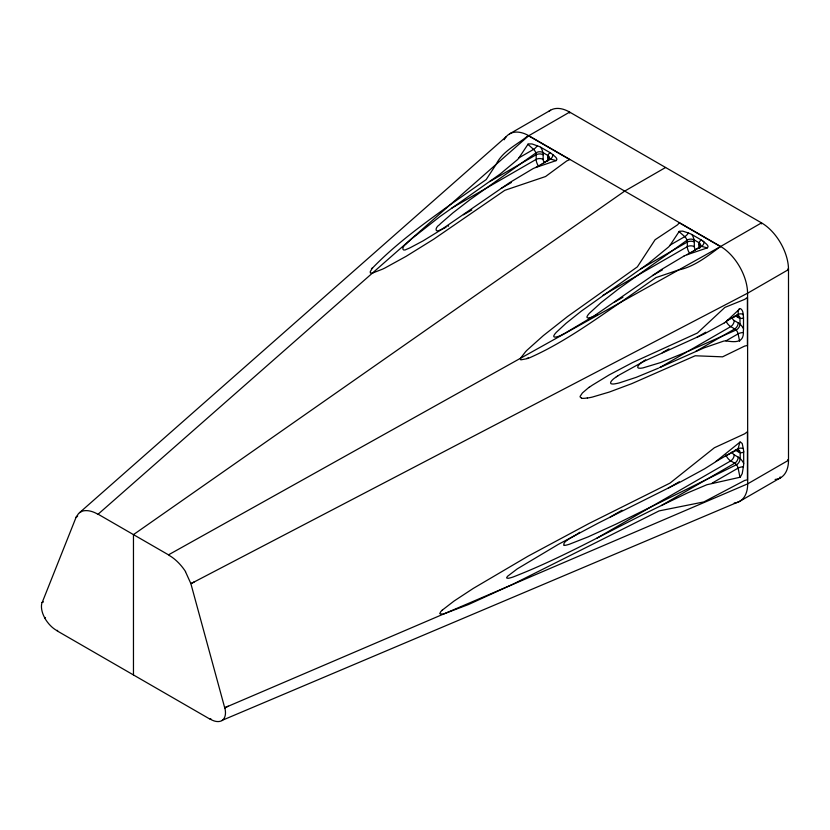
<?xml version="1.0" encoding="UTF-8"?>
<svg xmlns="http://www.w3.org/2000/svg" width="830" height="830" viewBox="0 0 830 830"><rect width="100%" height="100%" fill="white"/><g stroke="black" fill="none" stroke-linecap="round" stroke-linejoin="round"><path stroke-width="1.25" d="M133.464 674.956L133.464 534.624L624.71 191.087L665.587 167.484M743.462 449.497L742.207 443.511L740.267 441.892L715.014 462.217L704.608 468.826L680.455 481.971L598.337 523.056L558.466 544.293L517.318 568.841L507.452 576.373L506.57 577.908L507.991 578.313A14.328 9.815 -64.7 0 0 508.551 578.24L508.811 578.188A37.661 25.813 -64.8 0 0 511.176 577.607A79.016 54.158 -64.8 0 0 513.137 576.985C564.338 557.096 612.032 529.27 661.437 505.512L687.748 492.833L706.942 484.71L740.225 477.209L742.228 473.588L743.504 465.931M743.545 465.495L743.587 465.07A18.789 11.63 -56.3 0 0 743.701 463.348M659.746 367.586L704.016 347.874L723.532 341.151A20.688 13.384 -53.7 0 1 725.638 340.85C735.65 342.365 744.251 343.008 743.348 330.859A17.7 11.392 -53.6 0 0 743.524 328.742L743.504 317.765A13.903 8.985 -53.3 0 0 743.41 316.406L743.296 315.587M743.224 315.182L743.182 314.975A33.864 21.86 -53.5 0 1 743.089 314.3C743.41 309.476 737.746 304.226 738.109 314.456L726.748 321.013A18.82 12.201 -53.4 0 1 724.383 322.839M739.872 442.131L738.109 448.729A4.939 2.853 60 0 1 735.795 450.192M43.015 601.947L42.226 602.393L76.049 517.381L77.647 516.011L76.07 517.339L78.549 513.552L506.227 136.67M412.261 238.293L439.91 216.589L500.179 174.02L517.432 159.682A25.668 16.289 -5.5 0 0 518.802 158.094L528.222 143.922L532.02 143.943L538.795 146.35A17.689 11.226 -5.5 0 1 540.745 147.252M684.159 255.941L660.773 269.926L594.394 315.711L565.085 333.183A78.84 50.049 -5.5 0 1 562.688 334.397C560.603 335.943 550.456 339.792 554.762 334.148A30.347 19.266 -5.5 0 1 555.498 333.255L555.592 333.141A50.983 32.36 -5.5 0 1 556.422 332.218L565.915 323.43L581.446 311.032L648.925 263.089L668.607 246.956A24.433 15.511 -5.5 0 0 670.09 245.224L679.324 231.238L682.716 231.124L688.371 232.981A33.366 21.186 -5.5 0 0 689.076 233.272L690.612 233.904A14.069 8.933 -5.5 0 1 691.898 234.537L701.381 240.026A17.689 11.226 -5.5 0 1 702.989 241.157M371.923 268.92L370.263 271.597L370.346 272.904A1.121 0.664 -6.7 0 0 370.771 273.101L372.286 273.06A6.401 3.611 -6.9 0 0 372.774 272.914M372.556 268.132L372.722 267.934A64.854 37.298 -10.7 0 1 373.407 267.094C396.533 243.418 423.528 223.861 450.358 204.637L486.193 179.581L496.112 164.423C502.793 150.718 517.235 144.794 528.191 135.581M442.162 610.216L454.072 601.024L473.245 588.439L528.088 556.162L588.968 523.523L669.976 483.122L714.391 447.744L744.717 433.779L747.436 431.704L747.436 479.802L744.707 480.425L703.83 501.932L659.072 510.907L512.971 584.206L468.587 604.489L443.988 613.837A27.504 19.349 -68.1 0 1 441.508 614.273M739.551 309.05L726.748 321.013M411.763 238.739L407.8 242.37A78.84 50.049 -5.5 0 0 406.14 244.01C401.772 246.666 401.378 252.496 407.271 249A30.347 19.266 -5.5 0 0 408.609 248.45L408.775 248.378A50.983 32.36 -5.5 0 0 410.134 247.765L422.999 240.918L440.938 229.91L509.599 182.652L532.995 168.666A24.433 15.511 -5.5 0 1 535.568 167.556L556.131 160.615C558.663 158.872 554.336 156.092 553.008 154.826A33.366 21.186 -5.5 0 1 552.479 154.401L551.338 153.498A14.069 8.933 -5.5 0 0 550.217 152.741L540.724 147.273A10.085 5.82 60 0 1 542.924 152.585A9.12 5.26 60 0 1 543.142 154.764L543.142 159.37A3.299 1.909 60 0 0 544.21 162.255M98.096 514.206L528.596 135.829L569.785 159.588L566.776 160.906L545.559 176.531L504.806 190.319L433.654 239.237L406.098 256.346L384.923 267.997A121.668 77.232 -5.5 0 1 382.495 269.169L372.795 272.945M535.869 152.969L469.863 199.802L452.952 212.843L441.01 223.197A78.84 50.049 -5.5 0 0 439.35 224.837C434.982 227.493 434.588 233.313 440.481 229.827A30.347 19.266 -5.5 0 0 441.819 229.277L441.985 229.204A50.983 32.36 -5.5 0 0 443.345 228.592L444.372 228.105M687.043 240.244L618.879 288.674L601.096 302.608L589.632 313.045A50.983 32.36 -5.5 0 0 588.802 313.968L588.709 314.082A30.347 19.266 -5.5 0 0 587.972 314.975C583.666 320.619 593.813 316.769 595.888 315.213M615.798 377.339C613.536 378.376 607.01 384.342 613.017 384.041A20.242 13.612 -55.5 0 0 613.723 383.958L613.847 383.968A37.215 25.045 -55.7 0 0 615.58 383.709L617.842 383.252A85.49 57.695 -56 0 0 619.356 382.879L636.257 377.328L658.564 368.115M642.96 361.631C640.698 362.648 634.151 368.613 640.158 368.271A20.864 13.892 -55.1 0 0 640.864 368.198L640.988 368.198A39.767 26.508 -55.2 0 0 643.094 367.866L660.607 362.575L686.379 352.034M589.248 387.309L589.653 387.029A107.381 73.362 -55.9 0 1 592.195 385.265L609.127 374.942L632.73 362.482L697.439 332.996L724.86 307.422L744.717 299.36L747.436 297.441L747.436 345.529L744.717 346.048L722.577 356.838L695.198 355.769L631.734 383.668L609.282 392.061L592.288 397.093A96.674 65.944 -56.8 0 1 588.885 397.778L587.339 398.058M724.393 322.86L704.068 334.013L644.163 361.216L619.553 374.797A90.719 61.202 -55.4 0 0 618.028 375.803L617.738 375.99M540.88 164.765L541.523 164.34M692.044 252.05L692.697 251.615M693.341 251.179L693.984 250.753M543.463 163.043L544.107 162.618M79.639 512.65L81.465 511.612M694.627 250.318L696.744 248.927M544.75 162.192L545.777 161.518M545.984 161.383L548.091 160.024M697.366 248.523L698.414 247.848M698.621 247.703L699.254 247.299A4.793 3.04 -5.5 0 0 699.088 242.879M579.589 532.289C576.829 535.392 561.038 541.513 564.172 545.403M509.599 133.869L550.581 110.214M528.959 135.601L569.66 112.102L761.525 222.876A38.149 22.026 60 0 1 788.5 269.594L788.5 460.266A38.149 22.026 60 0 1 775.116 479.45M518.999 157.793L533.586 149.379A4.939 2.013 -48.4 0 0 537.207 145.707M489.69 181.594L536.17 154.754A4.939 2.853 0 0 1 543.142 154.754M451.842 208.06L536.17 159.37A4.939 2.853 0 0 1 543.142 159.37M535.807 167.494L550.383 159.07A4.939 3.486 -75 0 0 553.008 154.826M501.32 188.306L511.28 182.559M463.462 214.773L471.772 209.98M670.173 245.068L684.75 236.654A4.939 2.013 -48.4 0 0 688.371 232.981M640.853 268.868L687.333 242.038A4.939 2.853 0 0 1 694.316 242.038L694.316 246.655A3.299 1.909 60 0 0 695.488 249.674M603.005 295.335L687.333 246.655A4.939 2.853 0 0 1 694.316 246.655M684.169 255.941A25.668 16.289 -5.5 0 1 686.514 254.924L701.547 246.354A4.939 3.486 -75 0 0 704.172 242.101L703 241.157M652.484 275.581L662.444 269.833M614.636 302.047L622.936 297.254M720.824 246.365L761.525 222.876L761.525 223.882M747.799 293.094L788.5 269.594L787.629 269.096M662.236 352.74L669.011 348.828M697.044 337.25L705.811 332.197M659.829 367.555L730.732 326.615A4.939 2.853 -60 0 0 734.228 320.567A3.299 1.909 60 0 1 732.34 318.388M695.654 351.484L734.737 328.919A4.939 2.853 -60 0 0 738.223 322.88L734.228 320.567M725.939 340.881L738.109 333.857A4.939 2.013 -11.6 0 1 743.12 332.55M610.143 517.08L622.023 510.222M668.223 488.165L679.293 481.774M715.823 461.584L738.109 448.729A4.939 3.486 15 0 1 743.369 448.688M596.936 538.13L730.732 460.889A4.939 2.853 -60 0 0 734.228 454.84A3.299 1.909 60 0 1 732.07 451.966M661.437 505.512L734.737 463.192A4.939 2.853 -60 0 0 738.223 457.154L734.228 454.84M712.161 483.102L738.109 468.12A4.939 2.013 -11.6 0 1 743.41 466.823M747.799 483.766L788.5 460.266L787.629 459.758M739.904 501.227L780.594 477.727L780.138 476.928M42.237 602.373L43.025 601.926M98.438 514.393L168.49 554.845L720.461 246.603M736.397 450.244L730.659 453.294M45.494 617.489L44.747 617.894A16.828 9.711 60 0 1 42.019 602.58M447.993 226.289L448.625 225.957M747.311 293.343L190.879 583.687L224.795 708.104M729.114 454.093L730.151 453.564M728.605 454.363L725.389 456.033M57.675 630.364L56.917 630.759L210.021 719.154L210.841 718.801M446.063 227.275L445.056 227.783M194.241 581.944L190.869 583.615L185.464 571.663M734.924 316.521L736.054 315.96A4.876 3.144 -53.4 0 1 739.914 318.305M734.643 316.655L732.631 317.631M730.877 318.481L731.458 318.201M729.114 319.311L729.695 319.031M727.35 320.131L727.931 319.851M736.449 464.707L616.379 523.969L588.169 536.854L569.453 544.21A71.515 47.839 -62.2 0 1 567.596 544.771L567.139 544.885A30.347 20.294 -62.2 0 1 565.22 545.32L564.753 545.372A9.836 6.567 -62.1 0 1 564.172 545.403M687.811 351.401L736.086 330.008A4.783 3.081 -53.6 0 0 739.893 324.208M228.281 706.185L224.702 707.751L747.571 483.89M739.54 501.403L222.181 720.326A16.828 9.711 60 0 0 224.909 708.177M528.554 358.197L528.855 358.083A64.854 45.048 -0.4 0 0 530.111 357.554C561.827 343.433 590.306 323.129 618.827 303.573L655.97 277.594L678.774 269.885C694.679 266.845 709.36 254.675 720.482 246.593L679.303 222.814L677.529 224.847L655.077 239.756L637.367 266.855L567.544 316.531L543.36 335.59L527.133 350.104A121.668 77.232 -5.5 0 0 525.535 351.754L520.535 358.249A6.401 4.192 1 0 0 520.41 358.581L520.535 359.566A1.121 0.726 -1.7 0 0 520.918 359.836L527.33 358.643M686.97 254.769L707.295 247.89C709.899 246.24 705.427 243.283 704.172 242.101M707.295 247.89L701.547 246.354A4.939 2.853 60 0 0 699.078 247.786M739.976 477.292L738.109 468.12A4.939 2.853 60 0 0 734.737 463.192L730.732 460.889A8.227 4.752 60 0 1 725.866 455.037M441.508 614.252L439.744 613.65L440.678 611.752A17.274 12.211 -67.8 0 1 442.172 610.237M556.131 160.615L550.383 159.07A4.939 2.853 60 0 0 547.893 160.605M581.508 398.13L580.139 396.979A1.753 1.183 -55.8 0 1 580.139 396.325L582.411 392.943L587.515 388.585A72.916 50.028 -56.1 0 1 589.217 387.205M547.8 160.906L547.8 157.441A9.12 5.26 60 0 1 548.018 155.532L542.924 152.585A4.793 3.04 -5.5 0 0 535.817 152.938M691.888 234.548A10.085 5.82 60 0 1 694.098 239.86L699.182 242.806A9.12 5.26 60 0 0 698.964 244.715L698.964 248.18M735.224 315.774L738.223 317.506A9.12 5.26 60 0 0 739.987 318.274A10.085 5.82 60 0 0 743.493 317.755M735.224 450.047L738.223 451.779A9.161 5.291 60 0 0 740.173 452.589A10.095 5.831 60 0 0 743.67 451.894M679.002 231.549L684.75 236.654A4.939 2.853 60 0 1 687.333 242.038L687.333 246.655A8.227 4.752 60 0 0 689.481 253.109M527.839 144.275L533.586 149.379A4.939 2.853 60 0 1 536.17 154.754L536.17 159.37A8.227 4.752 60 0 0 538.317 165.824M739.613 341.234L738.109 333.857A4.939 2.853 60 0 0 734.737 328.919L730.732 326.615A8.227 4.752 60 0 1 726.219 321.521M743.514 449.881L743.535 450.078A20.2 12.595 -55.9 0 1 743.701 451.894M743.67 451.904L743.69 463.358A10.105 5.831 60 0 0 740.184 458.606A9.161 5.291 60 0 0 738.223 457.154M739.987 318.274L739.997 324.157A10.085 5.82 60 0 1 743.504 328.753M740.173 452.589L740.184 458.606M569.66 113.108L569.66 112.102A38.149 22.026 60 0 0 548.713 111.521M698.964 244.715A4.939 2.853 0 0 1 700.001 247.869M694.088 239.86A9.12 5.26 60 0 1 694.316 242.038M699.182 242.796A10.085 5.82 60 0 1 701.381 240.036M686.981 240.212A4.793 3.04 -5.5 0 1 693.984 239.932M597.351 314.497A78.84 50.049 -5.5 0 1 596.677 314.84M738.223 322.88A9.12 5.26 60 0 1 739.997 324.167M736.646 315.047A4.939 2.853 -60 0 1 738.223 317.506M735.401 315.805A4.939 2.853 60 0 0 738.109 314.456A4.939 3.486 15 0 1 743.089 314.3M645.169 360.106A90.978 60.787 -54.9 0 1 645.678 359.774M643.52 361.112A59.729 40.027 -55 0 1 644.505 360.428M734.208 503.053A38.139 22.078 60.4 0 0 747.695 483.828L747.571 293.229A38.149 21.705 60.1 0 0 720.658 246.479L528.772 135.705A38.149 22.078 59.3 0 0 504.142 139.772M739.997 458.72A4.824 2.988 -56.2 0 1 736.449 464.79M736.407 450.151A4.814 2.998 -56.1 0 1 739.997 452.661M736.936 449.393A4.939 2.853 -60 0 1 738.223 451.779M615.767 377.225A60.289 40.805 -55.5 0 1 617.717 375.886M168.905 555.249A36.458 21.051 60 0 1 185.557 571.59M222.191 720.513A23.261 13.425 60 0 1 210.156 719.071M528.254 357.813A46.055 31.602 -0.8 0 1 527.05 358.259M587.37 397.871A27.452 18.634 -56.2 0 1 581.457 398.265M547.8 157.441A4.939 2.853 0 0 1 549.211 159.754M547.914 155.604A4.793 3.04 -5.5 0 1 548.142 160.055M548.018 155.521A10.085 5.82 60 0 1 550.217 152.751M81.371 511.436A36.458 21.051 60 0 1 98.033 514.33M56.772 630.52A23.261 13.425 60 0 1 44.737 618.06M371.456 268.837A46.055 26.716 -9.9 0 1 372.079 268.038"/></g></svg>
